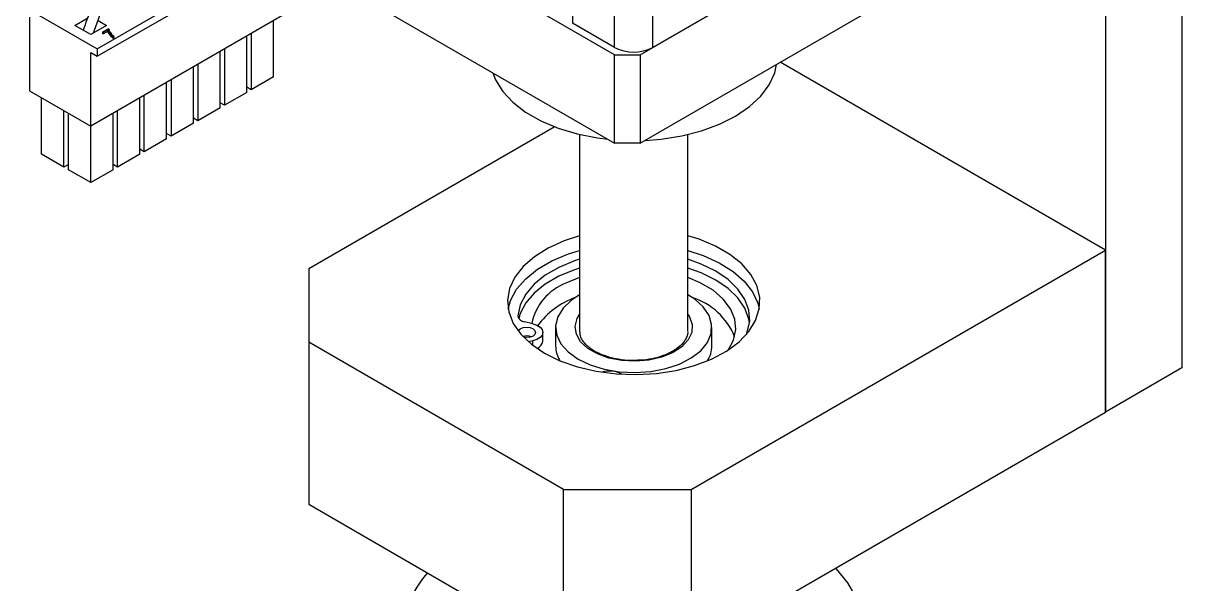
# Model space of a CAD drawing. Header units: millimetres. Extents: x 334 to 3694, y 0 to 2376.
# Drawn here: x 3068.5 to 3145.7, y 1011.5 to 1048.8 of the extents above; entities that cross this region are included whole.
import ezdxf

# ---------------------------------------------------------------- set-up
doc = ezdxf.new("R2010")
doc.units = ezdxf.units.MM
doc.header["$LTSCALE"] = 3
doc.layers.add('1_외형선', color=7, linetype='Continuous', lineweight=25)

msp = doc.modelspace()

# ---------------------------------------------------------------- linework, layer by layer
at = {"layer": '1_외형선'}
for p, q in [((3140.565, 1086.252), (3140.565, 1022.955)), ((3145.656, 1084.468), (3145.656, 1025.894)), ((3109.593, 1046.719), (3140.565, 1064.599)), ((3107.896, 1046.719), (3084.137, 1060.435)), ((3109.593, 1040.84), (3140.565, 1058.719)), ((3127.842, 1057.254), (3110.442, 1047.209)), ((3073.446, 1047.113), (3086.428, 1054.607)), ((3073.446, 1046.623), (3086.428, 1054.117)), ((3086.004, 1053.478), (3107.896, 1040.84)), ((3068.524, 1049.954), (3073.446, 1047.113)), ((3105.102, 1050.292), (3105.102, 1048.822)), ((3107.896, 1047.209), (3107.896, 1050.247)), ((3110.442, 1047.209), (3110.442, 1050.247)), ((3068.949, 1049.219), (3068.949, 1044.32)), ((3071.961, 1048.68), (3072.818, 1049.175)), ((3086.004, 1049.463), (3073.022, 1041.968)), ((3073.51, 1049.011), (3074.082, 1048.68)), ((3085.198, 1045.25), (3085.198, 1048.998)), ((3073.022, 1048.068), (3071.961, 1048.68)), ((3074.082, 1048.68), (3073.022, 1048.068)), ((3073.818, 1048.231), (3073.818, 1048.133)), ((3073.83, 1048.245), (3074.159, 1048.435)), ((3073.83, 1048.12), (3073.83, 1048.218)), ((3074.172, 1048.387), (3073.878, 1048.217)), ((3074.172, 1048.289), (3073.878, 1048.119)), ((3073.878, 1048.217), (3073.878, 1048.119)), ((3074.172, 1048.289), (3074.172, 1048.387)), ((3107.896, 1047.209), (3105.102, 1048.822)), ((3074.299, 1048.03), (3074.299, 1048.128)), ((3074.49, 1047.836), (3074.49, 1047.934)), ((3074.52, 1047.824), (3074.52, 1047.922)), ((3074.549, 1047.829), (3074.549, 1047.927)), ((3074.562, 1047.844), (3074.562, 1047.942)), ((3083.416, 1044.221), (3083.416, 1047.969)), ((3083.713, 1048.14), (3083.713, 1044.392)), ((3073.022, 1046.868), (3073.446, 1046.623)), ((3073.022, 1041.968), (3073.022, 1046.868)), ((3073.446, 1047.113), (3073.446, 1046.623)), ((3081.634, 1043.192), (3081.634, 1046.94)), ((3081.931, 1047.112), (3081.931, 1043.364)), ((3107.896, 1046.719), (3109.593, 1046.719)), ((3107.896, 1040.84), (3107.896, 1046.719)), ((3109.593, 1046.719), (3109.593, 1040.84)), ((3079.852, 1042.164), (3079.852, 1045.912)), ((3080.149, 1046.083), (3080.149, 1042.335)), ((3140.565, 1033.733), (3118.924, 1046.226)), ((3085.198, 1045.25), (3083.713, 1044.392)), ((3078.07, 1041.135), (3078.07, 1044.883)), ((3078.367, 1045.054), (3078.367, 1041.306)), ((3083.713, 1044.392), (3083.416, 1044.564)), ((3068.949, 1044.32), (3073.022, 1041.968)), ((3069.755, 1040.106), (3069.755, 1043.854)), ((3076.289, 1040.106), (3076.289, 1043.854)), ((3076.585, 1040.278), (3076.585, 1044.026)), ((3083.416, 1044.221), (3081.931, 1043.364)), ((3071.24, 1039.249), (3071.24, 1042.997)), ((3071.537, 1039.078), (3071.537, 1042.826)), ((3074.507, 1039.078), (3074.507, 1042.826)), ((3074.804, 1039.249), (3074.804, 1042.997)), ((3081.634, 1043.192), (3080.149, 1042.335)), ((3081.931, 1043.364), (3081.634, 1043.535)), ((3079.852, 1042.164), (3078.367, 1041.306)), ((3080.149, 1042.335), (3079.852, 1042.507)), ((3073.022, 1038.22), (3073.022, 1041.968)), ((3078.367, 1041.306), (3078.07, 1041.478)), ((3087.532, 1032.509), (3103.871, 1041.941)), ((3105.569, 1041.421), (3105.569, 1028.345)), ((3112.769, 1028.345), (3112.769, 1041.421)), ((3078.07, 1041.135), (3076.585, 1040.278)), ((3109.593, 1040.84), (3107.896, 1040.84)), ((3071.24, 1039.249), (3069.755, 1040.106)), ((3076.289, 1040.106), (3074.804, 1039.249)), ((3076.585, 1040.278), (3076.289, 1040.449)), ((3071.537, 1039.421), (3071.24, 1039.249)), ((3073.022, 1038.22), (3071.537, 1039.078)), ((3074.507, 1039.078), (3073.022, 1038.22)), ((3074.804, 1039.249), (3074.507, 1039.421)), ((3112.987, 1017.813), (3140.565, 1033.733)), ((3140.565, 1022.955), (3140.565, 1033.733)), ((3087.532, 1032.509), (3087.532, 1027.61)), ((3105.569, 1031.92), (3104.652, 1031.524)), ((3101.451, 1029.37), (3101.451, 1029.334)), ((3102.451, 1028.835), (3101.895, 1028.968)), ((3103.114, 1027.675), (3103.114, 1028.262)), ((3103.969, 1028.59), (3103.969, 1027.36)), ((3105.569, 1028.345), (3105.571, 1028.273)), ((3114.369, 1027.36), (3114.369, 1028.59)), ((3104.502, 1017.813), (3087.532, 1027.61)), ((3087.532, 1027.61), (3087.532, 1016.832)), ((3102.451, 1027.69), (3102.171, 1027.623)), ((3102.451, 1027.393), (3102.451, 1027.69)), ((3102.79, 1027.23), (3102.889, 1027.084)), ((3145.656, 1025.894), (3140.565, 1022.955)), ((3112.987, 1007.035), (3140.565, 1022.955)), ((3104.502, 1017.813), (3112.987, 1017.813)), ((3104.502, 1007.035), (3104.502, 1017.813)), ((3112.987, 1017.813), (3112.987, 1007.035)), ((3087.532, 1016.832), (3104.502, 1007.035))]:
    msp.add_line(p, q, dxfattribs=at)
at = {"layer": '1_외형선', "flags": 128}
for points in [[(3109.924, 1041.031), (3110.995, 1041.115), (3112.37, 1041.333), (3113.674, 1041.666), (3114.877, 1042.108), (3115.952, 1042.649), (3116.876, 1043.275), (3117.628, 1043.975), (3118.191, 1044.731), (3118.552, 1045.527), (3118.679, 1046.085)], [(3099.787, 1045.521), (3099.968, 1045.066), (3100.446, 1044.29), (3101.12, 1043.565), (3101.973, 1042.905), (3102.987, 1042.326), (3104.139, 1041.841), (3105.403, 1041.461), (3106.752, 1041.193), (3107.437, 1041.105)], [(3105.569, 1034.686), (3104.537, 1034.35), (3103.473, 1033.869), (3102.557, 1033.295), (3101.811, 1032.644), (3101.256, 1031.932), (3100.907, 1031.179), (3100.771, 1030.402), (3100.852, 1029.623), (3101.149, 1028.862), (3101.654, 1028.138), (3102.353, 1027.47), (3103.229, 1026.876)], [(3103.229, 1026.876), (3104.259, 1026.37), (3105.416, 1025.966), (3106.67, 1025.675), (3107.989, 1025.503), (3109.338, 1025.456), (3110.683, 1025.535), (3111.989, 1025.737), (3113.222, 1026.057), (3114.349, 1026.487), (3115.343, 1027.016), (3116.177, 1027.631), (3116.829, 1028.314), (3117.283, 1029.049), (3117.526, 1029.817), (3117.554, 1030.597), (3117.364, 1031.37), (3116.962, 1032.115), (3116.358, 1032.813), (3115.567, 1033.446), (3114.611, 1033.998), (3113.515, 1034.454), (3112.769, 1034.686)], [(3100.812, 1029.815), (3100.974, 1030.39), (3101.376, 1031.135), (3101.98, 1031.833), (3102.771, 1032.466), (3103.726, 1033.018), (3104.823, 1033.474), (3105.569, 1033.706)], [(3112.769, 1033.706), (3113.801, 1033.37), (3114.865, 1032.889), (3115.781, 1032.315), (3116.527, 1031.664), (3117.082, 1030.952), (3117.431, 1030.199), (3117.526, 1029.815)], [(3105.569, 1033.123), (3105.222, 1033.011), (3104.183, 1032.584), (3103.281, 1032.064), (3102.539, 1031.466), (3101.977, 1030.805), (3101.611, 1030.1), (3101.451, 1029.37)], [(3116.678, 1028.131), (3116.731, 1028.266), (3116.888, 1028.996), (3116.834, 1029.732), (3116.572, 1030.452), (3116.108, 1031.137), (3115.455, 1031.769), (3114.631, 1032.331), (3113.659, 1032.807), (3112.769, 1033.123)], [(3105.569, 1032.535), (3105.222, 1032.423), (3104.183, 1031.996), (3103.281, 1031.476), (3102.539, 1030.878), (3101.977, 1030.217), (3101.611, 1029.512), (3101.513, 1029.183)], [(3116.877, 1028.884), (3116.834, 1029.144), (3116.572, 1029.864), (3116.108, 1030.549), (3115.455, 1031.182), (3114.631, 1031.743), (3113.659, 1032.219), (3112.769, 1032.535)], [(3115.449, 1027.084), (3115.811, 1027.748), (3115.964, 1028.446), (3115.9, 1029.149), (3115.618, 1029.834), (3115.13, 1030.479), (3114.45, 1031.063), (3113.6, 1031.567), (3112.769, 1031.92)], [(3105.569, 1030.756), (3105.003, 1030.386), (3104.462, 1029.866), (3104.113, 1029.292), (3103.972, 1028.691), (3104.043, 1028.085), (3104.324, 1027.499), (3104.804, 1026.959), (3105.462, 1026.485), (3106.272, 1026.097), (3107.2, 1025.811), (3108.209, 1025.639), (3109.258, 1025.588), (3110.302, 1025.66), (3111.301, 1025.852), (3112.212, 1026.155), (3112.998, 1026.559), (3113.628, 1027.045), (3114.075, 1027.595), (3114.322, 1028.186), (3114.357, 1028.793), (3114.18, 1029.392), (3113.798, 1029.957), (3113.226, 1030.467), (3112.769, 1030.756)], [(3111.759, 1026.907), (3111.017, 1026.607), (3110.175, 1026.415), (3109.279, 1026.339), (3108.377, 1026.385), (3107.518, 1026.55), (3106.748, 1026.825), (3106.108, 1027.195), (3105.633, 1027.64), (3105.349, 1028.136), (3105.271, 1028.657), (3105.403, 1029.174), (3105.569, 1029.456)], [(3112.769, 1029.456), (3112.872, 1029.296), (3113.054, 1028.784), (3113.027, 1028.262), (3112.792, 1027.757), (3112.362, 1027.297), (3111.759, 1026.907)], [(3101.468, 1028.367), (3101.486, 1028.395), (3101.616, 1028.507)], [(3101.616, 1028.507), (3101.811, 1028.582), (3102.04, 1028.609), (3102.27, 1028.582), (3102.465, 1028.507), (3102.595, 1028.395), (3102.64, 1028.262), (3102.595, 1028.13), (3102.465, 1028.018), (3102.27, 1027.942), (3102.04, 1027.916), (3101.839, 1027.936)], [(3102.451, 1028.835), (3102.722, 1028.742), (3102.933, 1028.607), (3103.068, 1028.442), (3103.114, 1028.262), (3103.068, 1028.082), (3102.933, 1027.918), (3102.722, 1027.783), (3102.451, 1027.69)], [(3122.596, 1012.582), (3122.619, 1012.558), (3123.4, 1011.609), (3123.981, 1010.614)]]:
    msp.add_lwpolyline(points, dxfattribs=at)
at = {"layer": '1_외형선'}
for centre, radius, start, end in [((3109.169, 1049.666), 2.767, 242.60967, 297.39033), ((3105.932, 1028.14), 3.618, 110.70539, 168.65735), ((3107.074, 1025.585), 5.308, 109.83858, 143.92563), ((3111.689, 1026.257), 4.535, 22.26394, 72.32029), ((3101.922, 1029.444), 0.476, 188.89648, 266.76627), ((3102.039, 1027.043), 0.979, 71.03331, 104.85705), ((3102.536, 1027.748), 0.583, 288.62175, 352.78174), ((3105.88, 1027.384), 1.911, 180.70969, 212.07872), ((3112.477, 1027.379), 1.892, 327.76562, 359.44596), ((3107.577, 1024.032), 1.654, 60.83107, 107.65927), ((3099.589, 1008.285), 5.74, 136.15094, 198.46579)]:
    msp.add_arc(centre, radius, start, end, dxfattribs=at)
for points, knots in [([(3076.289, 1057.544), (3076.11, 1056.979), (3075.772, 1055.906), (3075.212, 1054.45), (3074.718, 1053.284), (3074.249, 1052.265), (3073.7, 1051.147), (3073.162, 1050.015), (3072.745, 1049.038), (3072.588, 1048.55), (3072.525, 1048.355)], [0, 0, 0, 0, 0.183424, 0.348113, 0.472292, 0.563726, 0.682723, 0.842255, 0.936911, 1, 1, 1, 1]), ([(3073.216, 1048.18), (3073.324, 1048.504), (3073.557, 1049.205), (3074.015, 1050.177), (3074.501, 1051.187), (3075.05, 1052.309), (3075.698, 1053.772), (3076.394, 1055.546), (3076.796, 1056.828), (3077.006, 1057.498)], [0, 0, 0, 0, 0.103754, 0.224275, 0.314514, 0.432902, 0.590341, 0.786028, 1, 1, 1, 1]), ([(3073.83, 1048.218), (3073.827, 1048.22), (3073.822, 1048.223), (3073.818, 1048.229), (3073.818, 1048.234), (3073.822, 1048.239), (3073.827, 1048.243), (3073.83, 1048.245)], [0, 0, 0, 0, 0.271639, 0.429137, 0.55805, 0.762822, 1, 1, 1, 1]), ([(3073.878, 1048.217), (3073.874, 1048.215), (3073.869, 1048.212), (3073.858, 1048.21), (3073.849, 1048.211), (3073.839, 1048.213), (3073.833, 1048.216), (3073.83, 1048.218)], [0, 0, 0, 0, 0.260518, 0.417811, 0.575884, 0.765748, 1, 1, 1, 1]), ([(3074.159, 1048.435), (3074.164, 1048.437), (3074.173, 1048.442), (3074.188, 1048.444), (3074.2, 1048.444), (3074.206, 1048.443), (3074.208, 1048.442)], [0, 0, 0, 0, 0.382386, 0.630225, 0.87977, 1, 1, 1, 1]), ([(3074.299, 1048.128), (3074.284, 1048.149), (3074.254, 1048.192), (3074.204, 1048.277), (3074.184, 1048.344), (3074.172, 1048.387)], [0, 0, 0, 0, 0.2563772, 0.5128605, 1, 1, 1, 1]), ([(3074.299, 1048.03), (3074.284, 1048.051), (3074.254, 1048.094), (3074.204, 1048.179), (3074.184, 1048.246), (3074.172, 1048.289)], [0, 0, 0, 0, 0.256377, 0.512861, 1, 1, 1, 1]), ([(3074.208, 1048.442), (3074.213, 1048.441), (3074.222, 1048.439), (3074.23, 1048.432), (3074.235, 1048.425), (3074.235, 1048.42), (3074.236, 1048.418)], [0, 0, 0, 0, 0.290201, 0.534094, 0.776631, 1, 1, 1, 1]), ([(3074.236, 1048.418), (3074.239, 1048.394), (3074.245, 1048.351), (3074.272, 1048.288), (3074.295, 1048.248), (3074.306, 1048.228)], [0, 0, 0, 0, 0.357815, 0.677946, 1, 1, 1, 1]), ([(3074.306, 1048.228), (3074.334, 1048.185), (3074.38, 1048.117), (3074.465, 1048.029), (3074.521, 1047.986), (3074.548, 1047.964)], [0, 0, 0, 0, 0.4615869, 0.7295445, 1, 1, 1, 1]), ([(3073.83, 1048.12), (3073.827, 1048.122), (3073.822, 1048.125), (3073.819, 1048.13), (3073.819, 1048.132), (3073.819, 1048.133)], [0, 0, 0, 0, 0.543233, 0.858203, 1, 1, 1, 1]), ([(3073.878, 1048.119), (3073.874, 1048.117), (3073.869, 1048.114), (3073.858, 1048.112), (3073.849, 1048.113), (3073.839, 1048.115), (3073.833, 1048.118), (3073.83, 1048.12)], [0, 0, 0, 0, 0.260518, 0.4178108, 0.5758844, 0.7657485, 1, 1, 1, 1]), ([(3074.49, 1047.934), (3074.466, 1047.952), (3074.417, 1047.992), (3074.355, 1048.058), (3074.318, 1048.104), (3074.299, 1048.128)], [0, 0, 0, 0, 0.310365, 0.654347, 1, 1, 1, 1]), ([(3074.49, 1047.836), (3074.466, 1047.854), (3074.417, 1047.894), (3074.355, 1047.96), (3074.318, 1048.006), (3074.299, 1048.03)], [0, 0, 0, 0, 0.310365, 0.654347, 1, 1, 1, 1]), ([(3074.52, 1047.922), (3074.514, 1047.923), (3074.503, 1047.925), (3074.494, 1047.93), (3074.49, 1047.933), (3074.49, 1047.934)], [0, 0, 0, 0, 0.481511, 0.921406, 1, 1, 1, 1]), ([(3074.52, 1047.824), (3074.514, 1047.825), (3074.503, 1047.827), (3074.494, 1047.832), (3074.49, 1047.835), (3074.49, 1047.836)], [0, 0, 0, 0, 0.481511, 0.921406, 1, 1, 1, 1]), ([(3074.549, 1047.927), (3074.547, 1047.926), (3074.542, 1047.924), (3074.532, 1047.922), (3074.524, 1047.922), (3074.52, 1047.922)], [0, 0, 0, 0, 0.254205, 0.616821, 1, 1, 1, 1]), ([(3074.549, 1047.829), (3074.547, 1047.828), (3074.542, 1047.826), (3074.532, 1047.824), (3074.524, 1047.824), (3074.52, 1047.824)], [0, 0, 0, 0, 0.254205, 0.6168211, 1, 1, 1, 1]), ([(3074.548, 1047.964), (3074.55, 1047.962), (3074.554, 1047.959), (3074.56, 1047.952), (3074.561, 1047.947), (3074.562, 1047.943), (3074.562, 1047.942)], [0, 0, 0, 0, 0.252427, 0.503971, 0.933691, 1, 1, 1, 1]), ([(3074.562, 1047.942), (3074.561, 1047.941), (3074.561, 1047.937), (3074.557, 1047.932), (3074.551, 1047.928), (3074.549, 1047.927)], [0, 0, 0, 0, 0.252923, 0.629574, 1, 1, 1, 1]), ([(3074.562, 1047.844), (3074.561, 1047.843), (3074.561, 1047.839), (3074.557, 1047.834), (3074.551, 1047.83), (3074.549, 1047.829)], [0, 0, 0, 0, 0.2529231, 0.6295744, 1, 1, 1, 1]), ([(3109.086, 1026.4), (3109.046, 1026.399), (3108.731, 1026.386), (3108.142, 1026.464), (3107.376, 1026.637), (3106.708, 1026.91), (3106.172, 1027.25), (3105.801, 1027.635), (3105.603, 1027.986), (3105.593, 1028.201), (3105.59, 1028.286)], [0, 0, 0, 0, 0.021732, 0.170248, 0.318426, 0.465889, 0.612395, 0.758228, 0.904613, 1, 1, 1, 1]), ([(3112.756, 1028.32), (3112.76, 1028.295), (3112.782, 1028.126), (3112.657, 1027.83), (3112.361, 1027.425), (3111.988, 1027.128), (3111.707, 1026.975), (3111.622, 1026.929)], [0, 0, 0, 0, 0.051727, 0.348484, 0.606906, 0.881801, 1, 1, 1, 1]), ([(3111.622, 1026.929), (3111.515, 1026.877), (3111.202, 1026.727), (3110.591, 1026.54), (3109.835, 1026.406), (3109.323, 1026.402), (3109.086, 1026.4)], [0, 0, 0, 0, 0.153508, 0.449018, 0.74591, 1, 1, 1, 1])]:
    msp.add_open_spline(points, degree=3, knots=knots, dxfattribs=at)

doc.saveas('drawing.dxf')
